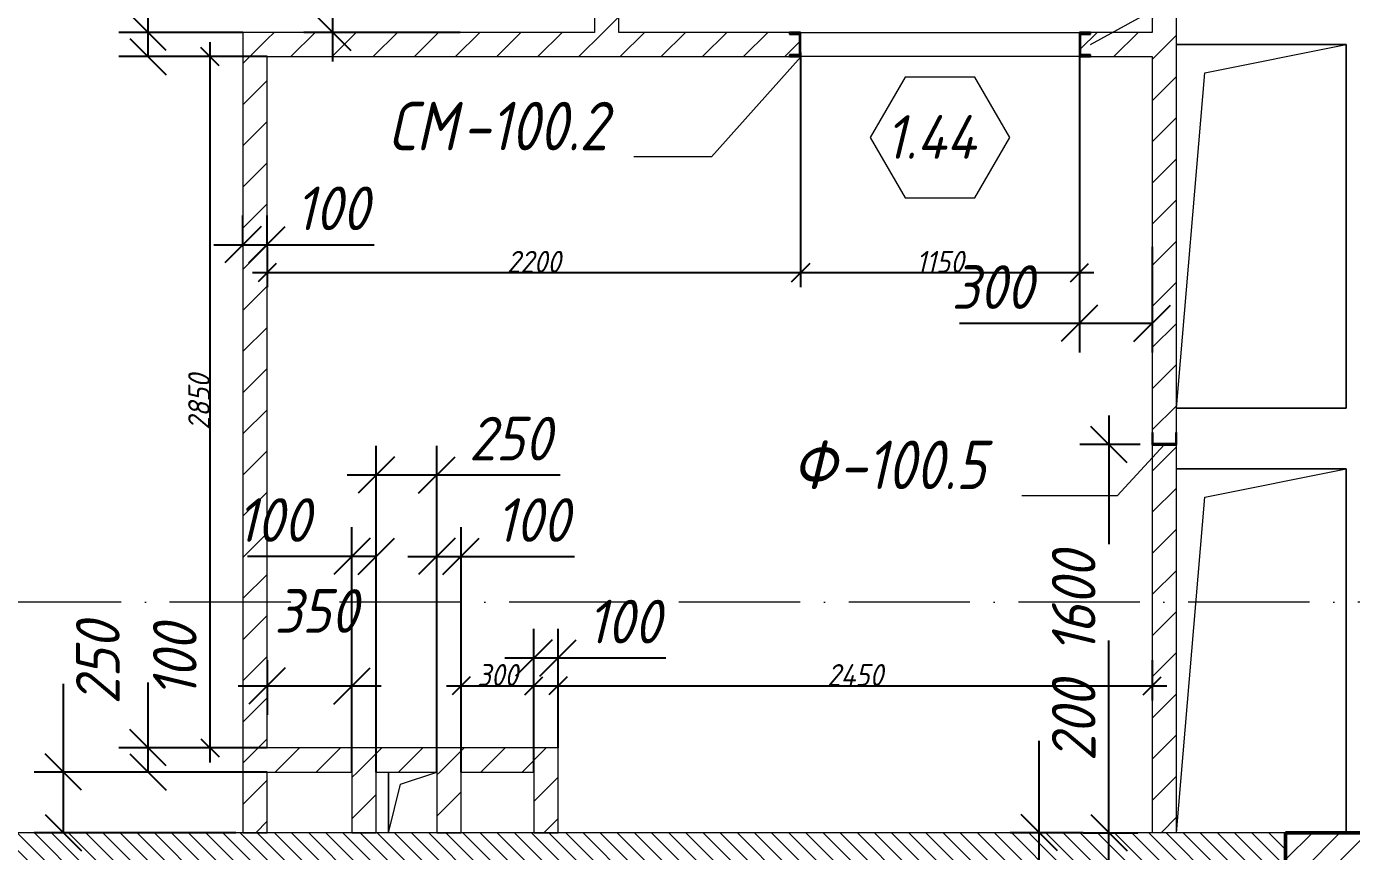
# Model space of a CAD drawing. Header units: millimetres. Extents: x -401725 to 250493, y 305116 to 802890.
# Drawn here: x -175143 to -169679, y 621470 to 624872 of the extents above; entities that cross this region are included whole.
import ezdxf

# ---------------------------------------------------------------- set-up
doc = ezdxf.new("R2010")
doc.units = ezdxf.units.MM
doc.linetypes.add('50_200_ШТРИХ_1Т_ш5_п1_п1_', pattern=[700, 500, -100, 0, -100])
for name, color, linetype, lineweight in [('A-____-____-DIMS', 7, 'Continuous', 9), ('A-DOOR-____-IDEN', 7, 'Continuous', 9), ('A-FLOR-____-OTLN', 7, 'Continuous', 9), ('A-GENM-____-IDEN', 7, 'Continuous', 9), ('A-GENM-____-MCUT', 7, 'Continuous', 25), ('A-GENM-____-OTLN', 7, 'Continuous', 9), ('A-GENM-____-OTLN-1', 7, 'Continuous', 25), ('S-COLS-____-MCUT', 7, 'Continuous', 50), ('S-COLS-____-OTLN', 7, 'Continuous', 9), ('S-GRID-____-OTLN-1', 7, '50_200_ШТРИХ_1Т_ш5_п1_п1_', 9)]:
    doc.layers.add(name, color=color, linetype=linetype, lineweight=lineweight)
for name, color, linetype, lineweight, true_color in [('A-WALL-____-MCUT-4', 7, 'Continuous', 13, 0x000000), ('A-WALL-____-PATT-3', 9, 'Continuous', 9, 0x808080), ('A-WALL-____-PATT-5', 7, 'Continuous', 9, 0x000000), ('A-WALL-FNSH-MCUT-2', 7, 'Continuous', 13, 0x000000), ('I-WALL-____-OTLN-3', 7, 'Continuous', 9, 0x000000)]:
    doc.layers.add(name, color=color, linetype=linetype, lineweight=lineweight, true_color=true_color)
doc.styles.add('ISOCPEUR_I_10', font='isocpeui.ttf', dxfattribs={"width": 0.9, "height": 180})
doc.styles.add('ISOCPEUR_I_14', font='isocpeui.ttf', dxfattribs={"width": 0.9, "height": 180})
doc.styles.add('ISOCPEUR_I_2', font='isocpeui.ttf', dxfattribs={"width": 0.85, "height": 2.3})
doc.styles.add('ISOCPEUR_I_7', font='isocpeui.ttf', dxfattribs={"width": 0.9, "height": 90})
doc.dimstyles.new('ISO-1_8_0_9К_СРЕДНИЙ_Кладочные_2', dxfattribs={"dimscale": 304.8, "dimtxt": 89.638306, "dimasz": 0.246063, "dimexe": 0.19685, "dimexo": 0, "dimgap": 0, "dimtad": 1, "dimdec": 3, "dimrnd": 0.001, "dimdsep": 46, "dimtxsty": 'ISOCPEUR_I_7', "dimblk1": 'OBLIQUE', "dimblk2": 'OBLIQUE', "dimsah": 1, "dimcen": 0.09, "dimdle": 0.19685, "dimazin": 0, "dimtfac": 1, "dimtdec": 4, "dimtix": 1, "dimtmove": 1, "dimatfit": 3, "dimfxl": 1, "dimtvp": 1, "dimtolj": 1, "dimtzin": 0, "dimarcsym": 2})
doc.dimstyles.new('ISO-1_8_0_9К_СРЕДНИЙ_Кладочные_3', dxfattribs={"dimscale": 304.8, "dimtxt": 179.276612, "dimasz": 0.492126, "dimexe": 0.393701, "dimexo": 0, "dimgap": 0, "dimtad": 1, "dimdec": 3, "dimrnd": 0.001, "dimdsep": 46, "dimtxsty": 'ISOCPEUR_I_10', "dimblk1": 'OBLIQUE', "dimblk2": 'OBLIQUE', "dimsah": 1, "dimcen": 0.09, "dimdle": 0.393701, "dimazin": 0, "dimtfac": 1, "dimtdec": 4, "dimtix": 1, "dimtmove": 0, "dimatfit": 3, "dimfxl": 1, "dimtvp": 1, "dimtolj": 1, "dimtzin": 0, "dimarcsym": 2})
doc.dimstyles.new('ISO-1_8_0_9К_СРЕДНИЙ_Кладочные_4', dxfattribs={"dimscale": 304.8, "dimtxt": 179.276612, "dimasz": 0.492126, "dimexe": 0.393701, "dimexo": 0, "dimgap": 0, "dimtad": 1, "dimdec": 3, "dimrnd": 0.001, "dimdsep": 46, "dimtxsty": 'ISOCPEUR_I_10', "dimblk1": 'OBLIQUE', "dimblk2": 'OBLIQUE', "dimsah": 1, "dimcen": 0.09, "dimdle": 0.393701, "dimazin": 0, "dimtfac": 1, "dimtdec": 4, "dimtix": 1, "dimtmove": 1, "dimatfit": 3, "dimfxl": 1, "dimtvp": 1, "dimtolj": 1, "dimtzin": 0, "dimarcsym": 2})
pattern_1 = [(45, (-175000.74, 544716.51), (-84.85281, 84.85281), [])]

# ---------------------------------------------------------------- blocks, each defined once
blk = doc.blocks.new('BSC_Колонна _Прямоугольная - 500х500-V40-АР1_Кладочный план 1 этажа в осях 1-64_Ю-ЯЯ')
at = {"layer": 'S-COLS-____-OTLN'}
h = blk.add_hatch(dxfattribs=at)
h.set_pattern_fill('FP_39', color=256, style=0, pattern_type=2)
h.set_pattern_definition([(45, (-5300, -76581.04), (-114.04925, 114.04925), []), (45, (-5185.95, -76581.04), (-114.04925, 114.04925), [201.613, -40.323, 3.353, -36.97])])
h.paths.add_polyline_path([(-250, -250), (250, -250), (250, 250), (-250, 250), (-250, 17.7)], flags=0)
at = {"layer": 'S-COLS-____-MCUT'}
for p, q in [((250, 250), (-250, 250)), ((-250, 250), (-250, -250)), ((250, -250), (250, 250)), ((-250, -250), (250, -250))]:
    blk.add_line(p, q, dxfattribs=at)
blk = doc.blocks.new('154_Фахверк_СКБ_Швеллер - Тип_100_4010-27736299-АР1_Кладочный план 1 этажа в осях 1-64_Ю-ЯЯ')
at = {"layer": 'A-GENM-____-MCUT'}
for p, q in [((175, 50), (125, 50)), ((125, 50), (125, -50)), ((128, 47), (175, 47)), ((128, -47), (128, 47)), ((175, 47), (175, 50)), ((125, -50), (175, -50)), ((175, -47), (128, -47)), ((175, -50), (175, -47))]:
    blk.add_line(p, q, dxfattribs=at)
blk = doc.blocks.new('154_Стойка_СКБ_Швеллер - СМ-2230_100-28215779-АР1_Кладочный план 1 этажа в осях 1-64_Ю-ЯЯ')
at = {"layer": 'A-GENM-____-MCUT'}
for p, q in [((171, 50), (125, 50)), ((125, 50), (125, -50)), ((129.5, 42.4), (171, 42.4)), ((129.5, -42.4), (129.5, 42.4)), ((171, 42.4), (171, 50)), ((125, -50), (171, -50)), ((171, -42.4), (129.5, -42.4)), ((171, -50), (171, -42.4))]:
    blk.add_line(p, q, dxfattribs=at)
blk = doc.blocks.new('AR_Отверстие прямоугольное _в плите_ - AR_Отверстие прямоугольное _в плите_-30602883-АР1_Кладочный план 1 этажа в осях 1-64_Ю-ЯЯ')
at = {"layer": 'A-GENM-____-OTLN'}
for p, q in [((350, 750), (-350, 750)), ((-233.3, 633.3), (350, 750)), ((350, -750), (350, 750)), ((-350, -750), (-233.3, 633.3))]:
    blk.add_line(p, q, dxfattribs=at)
blk = doc.blocks.new('AR_Отверстие прямоугольное _в плите_ - AR_Отверстие прямоугольное _в плите_-V242-АР1_Кладочный план 1 этажа в осях 1-64_Ю-ЯЯ')
at = {"layer": 'A-GENM-____-OTLN'}
for p, q in [((350, 750), (-350, 750)), ((-233.3, 633.3), (350, 750)), ((350, -750), (350, 750)), ((-350, -750), (-233.3, 633.3)), ((-350, -750), (350, -750))]:
    blk.add_line(p, q, dxfattribs=at)
blk = doc.blocks.new('AR_Отверстие прямоугольное _в плите_ - AR_Отверстие прямоугольное _в плите_-30552626-АР1_Кладочный план 1 этажа в осях 1-64_Ю-ЯЯ')
at = {"layer": 'A-GENM-____-OTLN'}
for p, q in [((-100, 125), (-100, -125)), ((-50, 75), (100, 125)), ((-100, -125), (-50, 75))]:
    blk.add_line(p, q, dxfattribs=at)
blk = doc.blocks.new('Марка проема - марка проема-27336095-АР1_Кладочный план 1 этажа в осях 1-64_Ю-ЯЯ')
at = {"layer": 'A-DOOR-____-IDEN'}
for p, q in [((-1.439, 0.159), (-2.877, -2.333)), ((1.439, 0.159), (-1.439, 0.159)), ((2.877, -2.333), (1.439, 0.159)), ((-2.877, -2.333), (-1.439, -4.825)), ((1.439, -4.825), (2.877, -2.333)), ((-1.439, -4.825), (1.439, -4.825))]:
    blk.add_line(p, q, dxfattribs=at)
blk = doc.blocks.new('_Oblique')
at = {"color": 0, "linetype": 'ByBlock', "lineweight": -2}
blk.add_line((-0.5, -0.5), (0.5, 0.5), dxfattribs=at)
blk = doc.blocks.new('*D12088')
at = {"layer": 'A-____-____-DIMS', "color": 0, "lineweight": -2, "transparency": 16777216}
for p, q in [((-173879.8, 625097.6), (-173879.8, 625435.3)), ((-172800.7, 625097.6), (-173999.8, 625097.6)), ((-173879.8, 624727.6), (-173879.8, 625097.6)), ((-173354.8, 624847.6), (-173999.8, 624847.6))]:
    blk.add_line(p, q, dxfattribs=at)
at = {"layer": 'Defpoints', "color": 0, "transparency": 16777216}
for p in [(-173879.8, 625097.6), (-172800.7, 625097.6), (-173354.8, 624847.6)]:
    blk.add_point(p, dxfattribs=at)
at = {"layer": 'A-____-____-DIMS', "color": 0, "lineweight": -2, "transparency": 16777216, "xscale": 150, "yscale": 150, "zscale": 150}
for p, rotation in [((-173879.8, 625097.6), 90), ((-173879.8, 624847.6), 270)]:
    blk.add_blockref('_Oblique', p, dxfattribs=dict(at, rotation=rotation))
at = {"layer": 'A-____-____-DIMS', "color": 0, "transparency": 16777216, "insert": (-173827.7, 625350.5), "char_height": 180, "width": 409.578, "attachment_point": 1, "rotation": 90, "line_spacing_factor": 1.149209, "style": 'ISOCPEUR_I_10'}
blk.add_mtext('\\A1;250', dxfattribs=at)
blk = doc.blocks.new('*D12133')
at = {"layer": 'A-____-____-DIMS', "color": 0, "lineweight": -2, "transparency": 16777216}
for p, q in [((-170966.5, 621547.6), (-170966.5, 621926.3)), ((-170785.3, 621547.6), (-171086.5, 621547.6)), ((-170966.5, 621227.6), (-170966.5, 621547.6)), ((-170785.3, 621347.6), (-171086.5, 621347.6))]:
    blk.add_line(p, q, dxfattribs=at)
at = {"layer": 'Defpoints', "color": 0, "transparency": 16777216}
for p in [(-170966.5, 621547.6), (-170785.3, 621547.6), (-170785.3, 621347.6)]:
    blk.add_point(p, dxfattribs=at)
at = {"layer": 'A-____-____-DIMS', "color": 0, "lineweight": -2, "transparency": 16777216, "xscale": 150, "yscale": 150, "zscale": 150}
for p, rotation in [((-170966.5, 621547.6), 90), ((-170966.5, 621347.6), 270)]:
    blk.add_blockref('_Oblique', p, dxfattribs=dict(at, rotation=rotation))
at = {"layer": 'A-____-____-DIMS', "color": 0, "transparency": 16777216, "insert": (-170914.4, 621841.5), "char_height": 180, "width": 409.578, "attachment_point": 1, "rotation": 90, "line_spacing_factor": 1.149209, "style": 'ISOCPEUR_I_10'}
blk.add_mtext('\\A1;200', dxfattribs=at)
blk = doc.blocks.new('*D12134')
at = {"layer": 'A-____-____-DIMS', "color": 0, "lineweight": -2, "transparency": 16777216}
for p, q in [((-170679.2, 623267.6), (-170679.2, 622737.8)), ((-170550.7, 623147.6), (-170799.2, 623147.6)), ((-170679.2, 621427.6), (-170679.2, 622339.8)), ((-170785.3, 621547.6), (-170559.2, 621547.6))]:
    blk.add_line(p, q, dxfattribs=at)
at = {"layer": 'Defpoints', "color": 0, "transparency": 16777216}
for p in [(-170679.2, 623147.6), (-170550.7, 623147.6), (-170785.3, 621547.6)]:
    blk.add_point(p, dxfattribs=at)
at = {"layer": 'A-____-____-DIMS', "color": 0, "lineweight": -2, "transparency": 16777216, "xscale": 150, "yscale": 150, "zscale": 150}
for p, rotation in [((-170679.2, 623147.6), 90), ((-170679.2, 621547.6), 270)]:
    blk.add_blockref('_Oblique', p, dxfattribs=dict(at, rotation=rotation))
at = {"layer": 'A-____-____-DIMS', "color": 0, "transparency": 16777216, "insert": (-170914.4, 622286.4), "char_height": 180, "width": 504.733, "attachment_point": 1, "rotation": 90, "line_spacing_factor": 1.149209, "style": 'ISOCPEUR_I_10'}
blk.add_mtext('\\A1;1600', dxfattribs=at)
blk = doc.blocks.new('*D12144')
at = {"layer": 'A-____-____-DIMS', "color": 0, "lineweight": -2, "transparency": 16777216}
for p, q in [((-173800.7, 621797.6), (-173800.7, 622272.9)), ((-174150.7, 622259), (-174150.7, 622032.9)), ((-174270.7, 622152.9), (-173680.7, 622152.9))]:
    blk.add_line(p, q, dxfattribs=at)
at = {"layer": 'Defpoints', "color": 0, "transparency": 16777216}
for p in [(-174150.7, 622259), (-173800.7, 622152.9), (-173800.7, 621797.6)]:
    blk.add_point(p, dxfattribs=at)
at = {"layer": 'A-____-____-DIMS', "color": 0, "lineweight": -2, "transparency": 16777216, "xscale": 150, "yscale": 150, "zscale": 150, "rotation": 180}
blk.add_blockref('_Oblique', (-174150.7, 622152.9), dxfattribs=at)
at = {"layer": 'A-____-____-DIMS', "color": 0, "lineweight": -2, "transparency": 16777216, "xscale": 150, "yscale": 150, "zscale": 150}
blk.add_blockref('_Oblique', (-173800.7, 622152.9), dxfattribs=at)
at = {"layer": 'A-____-____-DIMS', "color": 0, "transparency": 16777216, "insert": (-174120.5, 622551.9), "char_height": 180, "width": 409.578, "attachment_point": 1, "line_spacing_factor": 1.149209, "style": 'ISOCPEUR_I_10'}
blk.add_mtext('\\A1;350', dxfattribs=at)
blk = doc.blocks.new('*D12145')
at = {"layer": 'A-____-____-DIMS', "color": 0, "lineweight": -2, "transparency": 16777216}
for p, q in [((-173800.7, 621797.6), (-173800.7, 622807)), ((-173700.7, 621797.6), (-173700.7, 622807)), ((-173800.7, 622687), (-174231.3, 622687)), ((-173700.7, 622687), (-173920.7, 622687))]:
    blk.add_line(p, q, dxfattribs=at)
at = {"layer": 'Defpoints', "color": 0, "transparency": 16777216}
for p in [(-173700.7, 622687), (-173800.7, 621797.6), (-173700.7, 621797.6)]:
    blk.add_point(p, dxfattribs=at)
at = {"layer": 'A-____-____-DIMS', "color": 0, "lineweight": -2, "transparency": 16777216, "xscale": 150, "yscale": 150, "zscale": 150, "rotation": 180}
blk.add_blockref('_Oblique', (-173800.7, 622687), dxfattribs=at)
at = {"layer": 'A-____-____-DIMS', "color": 0, "lineweight": -2, "transparency": 16777216, "xscale": 150, "yscale": 150, "zscale": 150}
blk.add_blockref('_Oblique', (-173700.7, 622687), dxfattribs=at)
at = {"layer": 'A-____-____-DIMS', "color": 0, "transparency": 16777216, "insert": (-174275.1, 622927), "char_height": 180, "width": 368.207, "attachment_point": 1, "line_spacing_factor": 1.149209, "style": 'ISOCPEUR_I_10'}
blk.add_mtext('\\A1;100', dxfattribs=at)
blk = doc.blocks.new('*D12146')
at = {"layer": 'A-____-____-DIMS', "color": 0, "lineweight": -2, "transparency": 16777216}
for p, q in [((-173700.7, 621797.6), (-173700.7, 623142.5)), ((-173450.7, 621797.6), (-173450.7, 623142.5)), ((-173820.7, 623022.5), (-173450.7, 623022.5)), ((-173450.7, 623022.5), (-172941.5, 623022.5))]:
    blk.add_line(p, q, dxfattribs=at)
at = {"layer": 'Defpoints', "color": 0, "transparency": 16777216}
for p in [(-173450.7, 623022.5), (-173700.7, 621797.6), (-173450.7, 621797.6)]:
    blk.add_point(p, dxfattribs=at)
at = {"layer": 'A-____-____-DIMS', "color": 0, "lineweight": -2, "transparency": 16777216, "xscale": 150, "yscale": 150, "zscale": 150, "rotation": 180}
blk.add_blockref('_Oblique', (-173700.7, 623022.5), dxfattribs=at)
at = {"layer": 'A-____-____-DIMS', "color": 0, "lineweight": -2, "transparency": 16777216, "xscale": 150, "yscale": 150, "zscale": 150}
blk.add_blockref('_Oblique', (-173450.7, 623022.5), dxfattribs=at)
at = {"layer": 'A-____-____-DIMS', "color": 0, "transparency": 16777216, "insert": (-173318.3, 623262.5), "char_height": 180, "width": 409.578, "attachment_point": 1, "line_spacing_factor": 1.149209, "style": 'ISOCPEUR_I_10'}
blk.add_mtext('\\A1;250', dxfattribs=at)
blk = doc.blocks.new('*D12147')
at = {"layer": 'A-____-____-DIMS', "color": 0, "lineweight": -2, "transparency": 16777216}
for p, q in [((-173450.7, 621797.6), (-173450.7, 622807)), ((-173350.7, 621797.6), (-173350.7, 622807)), ((-173570.7, 622687), (-173350.7, 622687)), ((-173350.7, 622687), (-172882.9, 622687))]:
    blk.add_line(p, q, dxfattribs=at)
at = {"layer": 'Defpoints', "color": 0, "transparency": 16777216}
for p in [(-173350.7, 622687), (-173450.7, 621797.6), (-173350.7, 621797.6)]:
    blk.add_point(p, dxfattribs=at)
at = {"layer": 'A-____-____-DIMS', "color": 0, "lineweight": -2, "transparency": 16777216, "xscale": 150, "yscale": 150, "zscale": 150, "rotation": 180}
blk.add_blockref('_Oblique', (-173450.7, 622687), dxfattribs=at)
at = {"layer": 'A-____-____-DIMS', "color": 0, "lineweight": -2, "transparency": 16777216, "xscale": 150, "yscale": 150, "zscale": 150}
blk.add_blockref('_Oblique', (-173350.7, 622687), dxfattribs=at)
at = {"layer": 'A-____-____-DIMS', "color": 0, "transparency": 16777216, "insert": (-173207.3, 622927), "char_height": 180, "width": 368.207, "attachment_point": 1, "line_spacing_factor": 1.149209, "style": 'ISOCPEUR_I_10'}
blk.add_mtext('\\A1;100', dxfattribs=at)
blk = doc.blocks.new('*D12148')
at = {"layer": 'A-____-____-DIMS', "color": 0, "lineweight": -2, "transparency": 16777216}
for p, q in [((-173350.7, 621797.6), (-173350.7, 622212.9)), ((-173050.7, 621797.6), (-173050.7, 622212.9)), ((-173410.7, 622152.9), (-172990.7, 622152.9))]:
    blk.add_line(p, q, dxfattribs=at)
at = {"layer": 'Defpoints', "color": 0, "transparency": 16777216}
for p in [(-173050.7, 622152.9), (-173350.7, 621797.6), (-173050.7, 621797.6)]:
    blk.add_point(p, dxfattribs=at)
at = {"layer": 'A-____-____-DIMS', "color": 0, "lineweight": -2, "transparency": 16777216, "xscale": 75, "yscale": 75, "zscale": 75, "rotation": 180}
blk.add_blockref('_Oblique', (-173350.7, 622152.9), dxfattribs=at)
at = {"layer": 'A-____-____-DIMS', "color": 0, "lineweight": -2, "transparency": 16777216, "xscale": 75, "yscale": 75, "zscale": 75}
blk.add_blockref('_Oblique', (-173050.7, 622152.9), dxfattribs=at)
at = {"layer": 'A-____-____-DIMS', "color": 0, "transparency": 16777216, "insert": (-173200.7, 622197.9), "char_height": 90, "width": 409.578, "attachment_point": 5, "style": 'ISOCPEUR_I_7'}
blk.add_mtext('\\A1;300', dxfattribs=at)
blk = doc.blocks.new('*D12149')
at = {"layer": 'A-____-____-DIMS', "color": 0, "lineweight": -2, "transparency": 16777216}
for p, q in [((-173050.7, 621797.6), (-173050.7, 622388.1)), ((-172950.7, 621897.6), (-172950.7, 622388.1)), ((-173170.7, 622268.1), (-172950.7, 622268.1)), ((-172950.7, 622268.1), (-172505.8, 622268.1))]:
    blk.add_line(p, q, dxfattribs=at)
at = {"layer": 'Defpoints', "color": 0, "transparency": 16777216}
for p in [(-172950.7, 622268.1), (-172950.7, 621897.6), (-173050.7, 621797.6)]:
    blk.add_point(p, dxfattribs=at)
at = {"layer": 'A-____-____-DIMS', "color": 0, "lineweight": -2, "transparency": 16777216, "xscale": 150, "yscale": 150, "zscale": 150, "rotation": 180}
blk.add_blockref('_Oblique', (-173050.7, 622268.1), dxfattribs=at)
at = {"layer": 'A-____-____-DIMS', "color": 0, "lineweight": -2, "transparency": 16777216, "xscale": 150, "yscale": 150, "zscale": 150}
blk.add_blockref('_Oblique', (-172950.7, 622268.1), dxfattribs=at)
at = {"layer": 'A-____-____-DIMS', "color": 0, "transparency": 16777216, "insert": (-172830.2, 622508.1), "char_height": 180, "width": 368.207, "attachment_point": 1, "line_spacing_factor": 1.149209, "style": 'ISOCPEUR_I_10'}
blk.add_mtext('\\A1;100', dxfattribs=at)
blk = doc.blocks.new('*D12150')
at = {"layer": 'A-____-____-DIMS', "color": 0, "lineweight": -2, "transparency": 16777216}
for p, q in [((-172950.7, 621897.6), (-172950.7, 622212.9)), ((-170500.7, 622259), (-170500.7, 622092.9)), ((-173010.7, 622152.9), (-170440.7, 622152.9))]:
    blk.add_line(p, q, dxfattribs=at)
at = {"layer": 'Defpoints', "color": 0, "transparency": 16777216}
for p in [(-170500.7, 622259), (-170500.7, 622152.9), (-172950.7, 621897.6)]:
    blk.add_point(p, dxfattribs=at)
at = {"layer": 'A-____-____-DIMS', "color": 0, "lineweight": -2, "transparency": 16777216, "xscale": 75, "yscale": 75, "zscale": 75, "rotation": 180}
blk.add_blockref('_Oblique', (-172950.7, 622152.9), dxfattribs=at)
at = {"layer": 'A-____-____-DIMS', "color": 0, "lineweight": -2, "transparency": 16777216, "xscale": 75, "yscale": 75, "zscale": 75}
blk.add_blockref('_Oblique', (-170500.7, 622152.9), dxfattribs=at)
at = {"layer": 'A-____-____-DIMS', "color": 0, "transparency": 16777216, "insert": (-171725.7, 622197.9), "char_height": 90, "width": 562.653, "attachment_point": 5, "style": 'ISOCPEUR_I_7'}
blk.add_mtext('\\A1;2450', dxfattribs=at)
blk = doc.blocks.new('*D12151')
at = {"layer": 'A-____-____-DIMS', "color": 0, "lineweight": -2, "transparency": 16777216}
for p, q in [((-174641.6, 624847.6), (-174641.6, 625123.4)), ((-174641.6, 624747.6), (-174641.6, 624967.6)), ((-174250.7, 624847.6), (-174761.6, 624847.6)), ((-174150.7, 624747.6), (-174761.6, 624747.6))]:
    blk.add_line(p, q, dxfattribs=at)
at = {"layer": 'Defpoints', "color": 0, "transparency": 16777216}
for p in [(-174250.7, 624847.6), (-174641.6, 624747.6), (-174150.7, 624747.6)]:
    blk.add_point(p, dxfattribs=at)
at = {"layer": 'A-____-____-DIMS', "color": 0, "lineweight": -2, "transparency": 16777216, "xscale": 150, "yscale": 150, "zscale": 150}
for p, rotation in [((-174641.6, 624847.6), 90), ((-174641.6, 624747.6), 270)]:
    blk.add_blockref('_Oblique', p, dxfattribs=dict(at, rotation=rotation))
at = {"layer": 'A-____-____-DIMS', "color": 0, "transparency": 16777216, "insert": (-174621.4, 625059.3), "char_height": 180, "width": 368.207, "attachment_point": 1, "rotation": 90, "line_spacing_factor": 1.149209, "style": 'ISOCPEUR_I_10'}
blk.add_mtext('\\A1;100', dxfattribs=at)
blk = doc.blocks.new('*D12152')
at = {"layer": 'A-____-____-DIMS', "color": 0, "lineweight": -2, "transparency": 16777216}
for p, q in [((-174386.2, 624807.6), (-174386.2, 621837.6)), ((-174150.7, 624747.6), (-174446.2, 624747.6)), ((-174150.7, 621897.6), (-174446.2, 621897.6))]:
    blk.add_line(p, q, dxfattribs=at)
at = {"layer": 'Defpoints', "color": 0, "transparency": 16777216}
for p in [(-174150.7, 624747.6), (-174386.2, 621897.6), (-174150.7, 621897.6)]:
    blk.add_point(p, dxfattribs=at)
at = {"layer": 'A-____-____-DIMS', "color": 0, "lineweight": -2, "transparency": 16777216, "xscale": 75, "yscale": 75, "zscale": 75}
for p, rotation in [((-174386.2, 624747.6), 90), ((-174386.2, 621897.6), 270)]:
    blk.add_blockref('_Oblique', p, dxfattribs=dict(at, rotation=rotation))
at = {"layer": 'A-____-____-DIMS', "color": 0, "transparency": 16777216, "insert": (-174431.2, 623322.6), "char_height": 90, "width": 546.104, "attachment_point": 5, "rotation": 90, "style": 'ISOCPEUR_I_7'}
blk.add_mtext('\\A1;2850', dxfattribs=at)
blk = doc.blocks.new('*D12153')
at = {"layer": 'A-____-____-DIMS', "color": 0, "lineweight": -2, "transparency": 16777216}
for p, q in [((-174641.6, 621897.6), (-174641.6, 622167.5)), ((-174641.6, 621797.6), (-174641.6, 622017.6)), ((-174150.7, 621897.6), (-174761.6, 621897.6)), ((-174150.7, 621797.6), (-174761.6, 621797.6))]:
    blk.add_line(p, q, dxfattribs=at)
at = {"layer": 'Defpoints', "color": 0, "transparency": 16777216}
for p in [(-174150.7, 621897.6), (-174641.6, 621797.6), (-174150.7, 621797.6)]:
    blk.add_point(p, dxfattribs=at)
at = {"layer": 'A-____-____-DIMS', "color": 0, "lineweight": -2, "transparency": 16777216, "xscale": 150, "yscale": 150, "zscale": 150}
for p, rotation in [((-174641.6, 621897.6), 90), ((-174641.6, 621797.6), 270)]:
    blk.add_blockref('_Oblique', p, dxfattribs=dict(at, rotation=rotation))
at = {"layer": 'A-____-____-DIMS', "color": 0, "transparency": 16777216, "insert": (-174621.4, 622103.4), "char_height": 180, "width": 368.207, "attachment_point": 1, "rotation": 90, "line_spacing_factor": 1.149209, "style": 'ISOCPEUR_I_10'}
blk.add_mtext('\\A1;100', dxfattribs=at)
blk = doc.blocks.new('*D12154')
at = {"layer": 'A-____-____-DIMS', "color": 0, "lineweight": -2, "transparency": 16777216}
for p, q in [((-174990.9, 621797.6), (-174990.9, 622161.2)), ((-174990.9, 621547.6), (-174990.9, 621917.6)), ((-174150.7, 621797.6), (-175110.9, 621797.6)), ((-174280.1, 621547.6), (-175110.9, 621547.6))]:
    blk.add_line(p, q, dxfattribs=at)
at = {"layer": 'Defpoints', "color": 0, "transparency": 16777216}
for p in [(-174150.7, 621797.6), (-174990.9, 621547.6), (-174280.1, 621547.6)]:
    blk.add_point(p, dxfattribs=at)
at = {"layer": 'A-____-____-DIMS', "color": 0, "lineweight": -2, "transparency": 16777216, "xscale": 150, "yscale": 150, "zscale": 150}
for p, rotation in [((-174990.9, 621797.6), 90), ((-174990.9, 621547.6), 270)]:
    blk.add_blockref('_Oblique', p, dxfattribs=dict(at, rotation=rotation))
at = {"layer": 'A-____-____-DIMS', "color": 0, "transparency": 16777216, "insert": (-174938.8, 622076.4), "char_height": 180, "width": 409.578, "attachment_point": 1, "rotation": 90, "line_spacing_factor": 1.149209, "style": 'ISOCPEUR_I_10'}
blk.add_mtext('\\A1;250', dxfattribs=at)
blk = doc.blocks.new('*D12155')
at = {"layer": 'A-____-____-DIMS', "color": 0, "lineweight": -2, "transparency": 16777216}
for p, q in [((-174250.7, 623962.9), (-174250.7, 624092)), ((-174150.7, 623962.9), (-174150.7, 624092)), ((-174370.7, 623972), (-174150.7, 623972)), ((-174150.7, 623972), (-173709.7, 623972))]:
    blk.add_line(p, q, dxfattribs=at)
at = {"layer": 'Defpoints', "color": 0, "transparency": 16777216}
for p in [(-174250.7, 623962.9), (-174150.7, 623972), (-174150.7, 623962.9)]:
    blk.add_point(p, dxfattribs=at)
at = {"layer": 'A-____-____-DIMS', "color": 0, "lineweight": -2, "transparency": 16777216, "xscale": 150, "yscale": 150, "zscale": 150, "rotation": 180}
blk.add_blockref('_Oblique', (-174250.7, 623972), dxfattribs=at)
at = {"layer": 'A-____-____-DIMS', "color": 0, "lineweight": -2, "transparency": 16777216, "xscale": 150, "yscale": 150, "zscale": 150}
blk.add_blockref('_Oblique', (-174150.7, 623972), dxfattribs=at)
at = {"layer": 'A-____-____-DIMS', "color": 0, "transparency": 16777216, "insert": (-174034.1, 624212), "char_height": 180, "width": 368.207, "attachment_point": 1, "line_spacing_factor": 1.149209, "style": 'ISOCPEUR_I_10'}
blk.add_mtext('\\A1;100', dxfattribs=at)
blk = doc.blocks.new('*D12156')
at = {"layer": 'A-____-____-DIMS', "color": 0, "lineweight": -2, "transparency": 16777216}
for p, q in [((-171950.7, 624764.1), (-171950.7, 623796.8)), ((-174150.7, 623962.9), (-174150.7, 623796.8)), ((-174210.7, 623856.8), (-171890.7, 623856.8))]:
    blk.add_line(p, q, dxfattribs=at)
at = {"layer": 'Defpoints', "color": 0, "transparency": 16777216}
for p in [(-171950.7, 624764.1), (-174150.7, 623962.9), (-171950.7, 623856.8)]:
    blk.add_point(p, dxfattribs=at)
at = {"layer": 'A-____-____-DIMS', "color": 0, "lineweight": -2, "transparency": 16777216, "xscale": 75, "yscale": 75, "zscale": 75, "rotation": 180}
blk.add_blockref('_Oblique', (-174150.7, 623856.8), dxfattribs=at)
at = {"layer": 'A-____-____-DIMS', "color": 0, "lineweight": -2, "transparency": 16777216, "xscale": 75, "yscale": 75, "zscale": 75}
blk.add_blockref('_Oblique', (-171950.7, 623856.8), dxfattribs=at)
at = {"layer": 'A-____-____-DIMS', "color": 0, "transparency": 16777216, "insert": (-173050.7, 623901.8), "char_height": 90, "width": 546.104, "attachment_point": 5, "style": 'ISOCPEUR_I_7'}
blk.add_mtext('\\A1;2200', dxfattribs=at)
blk = doc.blocks.new('*D12157')
at = {"layer": 'A-____-____-DIMS', "color": 0, "lineweight": -2, "transparency": 16777216}
for p, q in [((-171950.7, 624764.1), (-171950.7, 623796.8)), ((-170800.7, 624747.6), (-170800.7, 623796.8)), ((-172010.7, 623856.8), (-170740.7, 623856.8))]:
    blk.add_line(p, q, dxfattribs=at)
at = {"layer": 'Defpoints', "color": 0, "transparency": 16777216}
for p in [(-171950.7, 624764.1), (-170800.7, 624747.6), (-170800.7, 623856.8)]:
    blk.add_point(p, dxfattribs=at)
at = {"layer": 'A-____-____-DIMS', "color": 0, "lineweight": -2, "transparency": 16777216, "xscale": 75, "yscale": 75, "zscale": 75, "rotation": 180}
blk.add_blockref('_Oblique', (-171950.7, 623856.8), dxfattribs=at)
at = {"layer": 'A-____-____-DIMS', "color": 0, "lineweight": -2, "transparency": 16777216, "xscale": 75, "yscale": 75, "zscale": 75}
blk.add_blockref('_Oblique', (-170800.7, 623856.8), dxfattribs=at)
at = {"layer": 'A-____-____-DIMS', "color": 0, "transparency": 16777216, "insert": (-171375.7, 623901.8), "char_height": 90, "width": 463.361, "attachment_point": 5, "style": 'ISOCPEUR_I_7'}
blk.add_mtext('\\A1;1150', dxfattribs=at)
blk = doc.blocks.new('*D12158')
at = {"layer": 'A-____-____-DIMS', "color": 0, "lineweight": -2, "transparency": 16777216}
for p, q in [((-170800.7, 624747.6), (-170800.7, 623527.4)), ((-170500.7, 623962.9), (-170500.7, 623527.4)), ((-170800.7, 623647.4), (-171294.9, 623647.4)), ((-170500.7, 623647.4), (-170920.7, 623647.4))]:
    blk.add_line(p, q, dxfattribs=at)
at = {"layer": 'Defpoints', "color": 0, "transparency": 16777216}
for p in [(-170800.7, 624747.6), (-170500.7, 623962.9), (-170500.7, 623647.4)]:
    blk.add_point(p, dxfattribs=at)
at = {"layer": 'A-____-____-DIMS', "color": 0, "lineweight": -2, "transparency": 16777216, "xscale": 150, "yscale": 150, "zscale": 150, "rotation": 180}
blk.add_blockref('_Oblique', (-170800.7, 623647.4), dxfattribs=at)
at = {"layer": 'A-____-____-DIMS', "color": 0, "lineweight": -2, "transparency": 16777216, "xscale": 150, "yscale": 150, "zscale": 150}
blk.add_blockref('_Oblique', (-170500.7, 623647.4), dxfattribs=at)
at = {"layer": 'A-____-____-DIMS', "color": 0, "transparency": 16777216, "insert": (-171327.6, 623887.4), "char_height": 180, "width": 409.578, "attachment_point": 1, "line_spacing_factor": 1.149209, "style": 'ISOCPEUR_I_10'}
blk.add_mtext('\\A1;300', dxfattribs=at)

msp = doc.modelspace()

# ---------------------------------------------------------------- hatches: boundary and pattern name
at = {"layer": 'A-WALL-____-PATT-3'}
h = msp.add_hatch(dxfattribs=at)
h.set_pattern_fill('FP_6', color=256, style=0, pattern_type=2)
h.set_pattern_definition([(135, (-175000.736, 544716.51), (-35.35534, -35.35534), [])])
h.paths.add_polyline_path([(-169950.7357, 621347.5526), (-169950.7357, 621547.5526), (-176950.7357, 621547.5526), (-176950.7357, 621347.5526), (-171480.3503, 621347.5526)], flags=0)
at = {"layer": 'A-WALL-____-PATT-5'}
h = msp.add_hatch(dxfattribs=at)
h.set_pattern_fill('FP_4', color=256, style=0, pattern_type=2)
h.set_pattern_definition(pattern_1)
h.paths.add_polyline_path([(-172708.3357, 624847.5526), (-172700.7357, 624847.5526), (-172700.7357, 625051.5526), (-172708.3357, 625051.5526), (-172708.3357, 625093.0526), (-172793.1357, 625093.0526), (-172793.1357, 625051.5526), (-172800.7357, 625051.5526), (-172800.7357, 624847.5526), (-172793.1357, 624847.5526)], flags=0)
h.paths.add_polyline_path([(-172708.3357, 626252.0526), (-172708.3357, 626293.5526), (-172700.7357, 626293.5526), (-172700.7357, 626801.5526), (-172708.3357, 626801.5526), (-172708.3357, 626843.0526), (-172793.1357, 626843.0526), (-172793.1357, 626801.5526), (-172800.7357, 626801.5526), (-172800.7357, 626293.5526), (-172793.1357, 626293.5526), (-172793.1357, 626252.0526)], flags=0)
h.paths.add_polyline_path([(-172703.7357, 628000.5526), (-172703.5135, 628047.5526), (-172700.7357, 628047.5526), (-172700.7357, 629797.5526), (-172800.7357, 629797.5526), (-172800.7357, 628047.5526), (-172797.7357, 628047.5526), (-172797.7357, 628000.5526)], flags=0)
h = msp.add_hatch(dxfattribs=at)
h.set_pattern_fill('FP_4', color=256, style=0, pattern_type=2)
h.set_pattern_definition(pattern_1)
h.paths.add_polyline_path([(-170403.7357, 621547.5526), (-170400.7357, 621547.5526), (-170400.7357, 623147.5526), (-170500.7357, 623147.5526), (-170500.7357, 621547.5526), (-170497.7357, 621547.5526)], flags=0)
h.paths.add_polyline_path([(-170450.8295, 623150.5526), (-170403.7357, 623150.5526), (-170403.7357, 623197.5526), (-170400.7357, 623197.5526), (-170400.7357, 626897.5526), (-170500.7357, 626897.5526), (-170500.7357, 623197.5526), (-170497.7357, 623197.5526), (-170497.7357, 623150.5526)], flags=0)
h = msp.add_hatch(dxfattribs=at)
h.set_pattern_fill('FP_4', color=256, style=0, pattern_type=2)
h.set_pattern_definition(pattern_1)
h.paths.add_polyline_path([(-174150.7357, 621547.5526), (-174150.7357, 624847.5526), (-174250.7357, 624847.5526), (-174250.7357, 621547.5526)], flags=0)
h = msp.add_hatch(dxfattribs=at)
h.set_pattern_fill('FP_4', color=256, style=0, pattern_type=2)
h.set_pattern_definition(pattern_1)
h.paths.add_polyline_path([(-170500.7357, 624747.5526), (-170500.7357, 624847.5526), (-170754.7357, 624847.5526), (-170754.7357, 624839.9526), (-170796.2357, 624839.9526), (-170796.2357, 624755.1526), (-170754.7357, 624755.1526), (-170754.7357, 624747.5526), (-170741.5252, 624747.5526)], flags=0)
h.paths.add_polyline_path([(-171996.7357, 624747.5526), (-171996.7357, 624755.1526), (-171955.2357, 624755.1526), (-171955.2357, 624839.9526), (-171996.7357, 624839.9526), (-171996.7357, 624847.5526), (-174150.7357, 624847.5526), (-174150.7357, 624747.5526), (-173247.8146, 624747.5526)], flags=0)
h = msp.add_hatch(dxfattribs=at)
h.set_pattern_fill('FP_4', color=256, style=0, pattern_type=2)
h.set_pattern_definition(pattern_1)
h.paths.add_polyline_path([(-172950.7357, 621797.5526), (-172950.7357, 621897.5526), (-174150.7357, 621897.5526), (-174150.7357, 621797.5526), (-173050.7357, 621797.5526)], flags=0)
h = msp.add_hatch(dxfattribs=at)
h.set_pattern_fill('FP_4', color=256, style=0, pattern_type=2)
h.set_pattern_definition(pattern_1)
h.paths.add_polyline_path([(-173800.7357, 621547.5526), (-173700.7357, 621547.5526), (-173700.7357, 621797.5526), (-173800.7357, 621797.5526)], flags=0)
h = msp.add_hatch(dxfattribs=at)
h.set_pattern_fill('FP_4', color=256, style=0, pattern_type=2)
h.set_pattern_definition(pattern_1)
h.paths.add_polyline_path([(-173450.7357, 621547.5526), (-173350.7357, 621547.5526), (-173350.7357, 621797.5526), (-173450.7357, 621797.5526)], flags=0)
h = msp.add_hatch(dxfattribs=at)
h.set_pattern_fill('FP_4', color=256, style=0, pattern_type=2)
h.set_pattern_definition(pattern_1)
h.paths.add_polyline_path([(-173050.7357, 621547.5526), (-172950.7357, 621547.5526), (-172950.7357, 621797.5526), (-173050.7357, 621797.5526)], flags=0)

# ---------------------------------------------------------------- linework, layer by layer
at = {"layer": 'A-FLOR-____-OTLN'}
for p, q in [((-170400.7357, 624797.5526), (-169700.7357, 624797.5526)), ((-169700.7357, 624797.5526), (-169700.7357, 623297.5526)), ((-169700.7357, 623297.5526), (-170400.7357, 623297.5526)), ((-170400.7357, 623047.5526), (-169700.7357, 623047.5526)), ((-169700.7357, 623047.5526), (-169700.7357, 621547.5526)), ((-173650.7357, 621547.5526), (-173650.7357, 621797.5526))]:
    msp.add_line(p, q, dxfattribs=at)
at = {"layer": 'A-GENM-____-IDEN'}
for p, q in [((-170754.7357, 624797.5526), (-169879.0545, 625279.6147)), ((-171948.7357, 624747.5526), (-172317.6032, 624334.2563)), ((-172317.6032, 624334.2563), (-172638.4707, 624334.2563)), ((-170450.7357, 623147.5526), (-170644.6032, 622937.2341)), ((-170644.6032, 622937.2341), (-171038.4707, 622937.2341))]:
    msp.add_line(p, q, dxfattribs=at)
at = {"layer": 'A-WALL-____-MCUT-4'}
msp.add_line((-169950.7357, 621547.5526), (-176950.7357, 621547.5526), dxfattribs=at)
at = {"layer": 'A-WALL-FNSH-MCUT-2'}
for p, q in [((-170500.7357, 626997.5526), (-170500.7357, 624847.5526)), ((-170400.7357, 623197.5526), (-170400.7357, 626897.5526)), ((-172800.7357, 625051.5526), (-172800.7357, 624847.5526)), ((-172700.7357, 624847.5526), (-172700.7357, 625051.5526)), ((-172800.7357, 624847.5526), (-174250.7357, 624847.5526)), ((-174250.7357, 624847.5526), (-174250.7357, 621547.5526)), ((-171996.7357, 624847.5526), (-172700.7357, 624847.5526)), ((-170500.7357, 624847.5526), (-170754.7357, 624847.5526)), ((-174150.7357, 624747.5526), (-171996.7357, 624747.5526)), ((-174150.7357, 621897.5526), (-174150.7357, 624747.5526)), ((-170754.7357, 624747.5526), (-170500.7357, 624747.5526)), ((-170500.7357, 624747.5526), (-170500.7357, 623197.5526)), ((-170500.7357, 623147.5526), (-170500.7357, 621547.5526)), ((-170400.7357, 621547.5526), (-170400.7357, 623147.5526)), ((-172950.7357, 621897.5526), (-174150.7357, 621897.5526)), ((-172950.7357, 621547.5526), (-172950.7357, 621897.5526)), ((-174150.7357, 621547.5526), (-174150.7357, 621797.5526)), ((-174150.7357, 621797.5526), (-173800.7357, 621797.5526)), ((-173800.7357, 621797.5526), (-173800.7357, 621547.5526)), ((-173700.7357, 621797.5526), (-173450.7357, 621797.5526)), ((-173700.7357, 621547.5526), (-173700.7357, 621797.5526)), ((-173450.7357, 621797.5526), (-173450.7357, 621547.5526)), ((-173350.7357, 621797.5526), (-173050.7357, 621797.5526)), ((-173350.7357, 621547.5526), (-173350.7357, 621797.5526)), ((-173050.7357, 621797.5526), (-173050.7357, 621547.5526)), ((-174250.7357, 621547.5526), (-174150.7357, 621547.5526)), ((-173800.7357, 621547.5526), (-173700.7357, 621547.5526)), ((-173450.7357, 621547.5526), (-173350.7357, 621547.5526)), ((-173050.7357, 621547.5526), (-172950.7357, 621547.5526))]:
    msp.add_line(p, q, dxfattribs=at)
at = {"layer": 'I-WALL-____-OTLN-3'}
for p, q in [((-171950.7357, 624847.5526), (-170800.7357, 624847.5526)), ((-170800.7357, 624747.5526), (-171950.7357, 624747.5526))]:
    msp.add_line(p, q, dxfattribs=at)
at = {"layer": 'S-GRID-____-OTLN-1'}
msp.add_line((-127846.1379, 622497.5526), (-179669.5059, 622497.5526), dxfattribs=at)

# ---------------------------------------------------------------- block references
at = {"layer": 'A-DOOR-____-IDEN', "xscale": 99.99999999999993, "yscale": 99.99999999999993, "zscale": 99.99999999999993}
msp.add_blockref('Марка проема - марка проема-27336095-АР1_Кладочный план 1 этажа в осях 1-64_Ю-ЯЯ', (-171375.7357, 624647.5526), dxfattribs=at)
at = {"layer": 'A-GENM-____-OTLN'}
for name, p in [('AR_Отверстие прямоугольное _в плите_ - AR_Отверстие прямоугольное _в плите_-V242-АР1_Кладочный план 1 этажа в осях 1-64_Ю-ЯЯ', (-170050.7357, 624047.5526)), ('AR_Отверстие прямоугольное _в плите_ - AR_Отверстие прямоугольное _в плите_-30602883-АР1_Кладочный план 1 этажа в осях 1-64_Ю-ЯЯ', (-170050.7357, 622297.5526)), ('AR_Отверстие прямоугольное _в плите_ - AR_Отверстие прямоугольное _в плите_-30552626-АР1_Кладочный план 1 этажа в осях 1-64_Ю-ЯЯ', (-173550.7357, 621672.5526))]:
    msp.add_blockref(name, p, dxfattribs=at)
at = {"layer": 'A-GENM-____-OTLN-1'}
for name, p, rotation in [('154_Стойка_СКБ_Швеллер - СМ-2230_100-28215779-АР1_Кладочный план 1 этажа в осях 1-64_Ю-ЯЯ', (-171825.7357, 624797.5526), 180), ('154_Фахверк_СКБ_Швеллер - Тип_100_4010-27736299-АР1_Кладочный план 1 этажа в осях 1-64_Ю-ЯЯ', (-170450.7357, 623022.5526), 90)]:
    msp.add_blockref(name, p, dxfattribs=dict(at, rotation=rotation))
msp.add_blockref('154_Стойка_СКБ_Швеллер - СМ-2230_100-28215779-АР1_Кладочный план 1 этажа в осях 1-64_Ю-ЯЯ', (-170925.7357, 624797.5526), dxfattribs=at)
at = {"layer": 'S-COLS-____-OTLN'}
msp.add_blockref('BSC_Колонна _Прямоугольная - 500х500-V40-АР1_Кладочный план 1 этажа в осях 1-64_Ю-ЯЯ', (-169700.7357, 621297.5526), dxfattribs=at)

# ---------------------------------------------------------------- texts
at = {"layer": 'A-DOOR-____-IDEN', "insert": (-171600.9248, 624506.3721), "char_height": 180, "width": 497.847937, "attachment_point": 1, "style": 'ISOCPEUR_I_14'}
msp.add_mtext('1.44', dxfattribs=at)
at = {"layer": 'A-GENM-____-IDEN', "char_height": 200, "attachment_point": 1, "style": 'ISOCPEUR_I_2'}
for s, insert, width in [('СМ', (-173650.4828, 624561.3724), 367.974562), ('-100.2', (-173346.8734, 624561.3724), 822.531375), ('\\fISOCPEUR|b0|i1|c204|p34|;\\W.9;Ф', (-171985.0274, 623164.3503), 230.886), ('-100.5', (-171794.5274, 623164.3503), 822.531375)]:
    msp.add_mtext(s, dxfattribs=dict(at, insert=insert, width=width))

# ---------------------------------------------------------------- dimensions: what is measured, and where the dimension line sits
at = {"layer": 'A-____-____-DIMS'}
for base, p1, p2, dimstyle, override, picture, middle in [((-173879.8035, 625097.5526), (-173354.8214, 624847.5526), (-172800.7357, 625097.5526), 'ISO-1_8_0_9К_СРЕДНИЙ_Кладочные_3', {"dimpost": '<>', "dimfxl": 607.874151}, '*D12088', (-173707.7399, 625435.2703)), ((-174641.6342, 624747.5526), (-174250.7357, 624847.5526), (-174150.7357, 624747.5526), 'ISO-1_8_0_9К_СРЕДНИЙ_Кладочные_3', {"dimpost": '<>', "dimfxl": 141.421356}, '*D12151', (-174501.3569, 625123.4182)), ((-170679.2465, 623147.5526), (-170785.3125, 621547.5526), (-170550.7357, 623147.5526), 'ISO-1_8_0_9К_СРЕДНИЙ_Кладочные_4', {"dimpost": '<>', "dimfxl": 1617.104284}, '*D12134', (-170794.4085, 622538.7691)), ((-174990.8725, 621547.5526), (-174150.7357, 621797.5526), (-174280.1289, 621547.5526), 'ISO-1_8_0_9К_СРЕДНИЙ_Кладочные_3', {"dimpost": '<>', "dimfxl": 281.500606}, '*D12154', (-174818.8089, 622161.1866)), ((-174641.6342, 621797.5526), (-174150.7357, 621897.5526), (-174150.7357, 621797.5526), 'ISO-1_8_0_9К_СРЕДНИЙ_Кладочные_3', {"dimpost": '<>', "dimfxl": 100}, '*D12153', (-174501.3569, 622167.5456)), ((-170966.4721, 621547.5526), (-170785.3125, 621347.5526), (-170785.3125, 621547.5526), 'ISO-1_8_0_9К_СРЕДНИЙ_Кладочные_3', {"dimpost": '<>', "dimfxl": 200}, '*D12133', (-170794.4085, 621926.305))]:
    dim = msp.add_linear_dim(base=base, p1=p1, p2=p2, angle=90, dimstyle=dimstyle, override=override, dxfattribs=at)
    dim.commit()
    dim.dimension.update_dxf_attribs({"geometry": picture, "text_midpoint": middle, "dimtype": 160, "text_rotation": 90})
dim = msp.add_linear_dim(base=(-174386.1949, 621897.5526), p1=(-174150.7357, 624747.5526), p2=(-174150.7357, 621897.5526), angle=90, dimstyle='ISO-1_8_0_9К_СРЕДНИЙ_Кладочные_2', override={"dimpost": '<>', "dimfxl": 2850}, dxfattribs=at)
dim.commit()
dim.dimension.update_dxf_attribs({"geometry": '*D12152', "text_midpoint": (-174431.1949, 623322.5526)})
for base, p1, p2, override, picture, middle in [((-171950.7357, 623856.8018), (-174150.7357, 623962.8678), (-171950.7357, 624764.134), {"dimpost": '<>', "dimfxl": 2341.37302}, '*D12156', (-173050.7357, 623901.8018)), ((-170800.7357, 623856.8018), (-171950.7357, 624764.134), (-170800.7357, 624747.5526), {"dimpost": '<>', "dimfxl": 1150.119535}, '*D12157', (-171375.7357, 623901.8018)), ((-173050.7357, 622152.8912), (-173350.7357, 621797.5526), (-173050.7357, 621797.5526), {"dimpost": '<>', "dimfxl": 300}, '*D12148', (-173200.7357, 622197.8912)), ((-170500.7357, 622152.8912), (-172950.7357, 621897.5526), (-170500.7357, 622258.9572), {"dimpost": '<>', "dimfxl": 2476.512323}, '*D12150', (-171725.7357, 622197.8912))]:
    dim = msp.add_linear_dim(base=base, p1=p1, p2=p2, dimstyle='ISO-1_8_0_9К_СРЕДНИЙ_Кладочные_2', override=override, dxfattribs=at)
    dim.commit()
    dim.dimension.update_dxf_attribs({"geometry": picture, "text_midpoint": middle})
for base, p1, p2, dimstyle, override, picture, middle in [((-170500.7357, 623647.3526), (-170800.7357, 624747.5526), (-170500.7357, 623962.8678), 'ISO-1_8_0_9К_СРЕДНИЙ_Кладочные_3', {"dimpost": '<>', "dimfxl": 840.077513}, '*D12158', (-171122.7994, 623647.3526)), ((-174150.7357, 623971.9638), (-174250.7357, 623962.8678), (-174150.7357, 623962.8678), 'ISO-1_8_0_9К_СРЕДНИЙ_Кладочные_3', {"dimpost": '<>', "dimfxl": 100}, '*D12155', (-173849.9532, 623971.9638)), ((-173450.7357, 623022.4505), (-173700.7357, 621797.5526), (-173450.7357, 621797.5526), 'ISO-1_8_0_9К_СРЕДНИЙ_Кладочные_3', {"dimpost": '<>', "dimfxl": 250}, '*D12146', (-173113.5501, 623022.4505)), ((-173700.7357, 622687.0356), (-173800.7357, 621797.5526), (-173700.7357, 621797.5526), 'ISO-1_8_0_9К_СРЕДНИЙ_Кладочные_3', {"dimpost": '<>', "dimfxl": 100}, '*D12145', (-174091.013, 622687.0356)), ((-173350.7357, 622687.0356), (-173450.7357, 621797.5526), (-173350.7357, 621797.5526), 'ISO-1_8_0_9К_СРЕДНИЙ_Кладочные_3', {"dimpost": '<>', "dimfxl": 100}, '*D12147', (-173023.1953, 622687.0356)), ((-173800.7357, 622152.8912), (-174150.7357, 622258.9572), (-173800.7357, 621797.5526), 'ISO-1_8_0_9К_СРЕДНИЙ_Кладочные_4', {"dimpost": '<>', "dimfxl": 579.132287}, '*D12144', (-173915.7358, 622311.8899)), ((-172950.7357, 622268.0532), (-173050.7357, 621797.5526), (-172950.7357, 621897.5526), 'ISO-1_8_0_9К_СРЕДНИЙ_Кладочные_3', {"dimpost": '<>', "dimfxl": 141.421356}, '*D12149', (-172646.1222, 622268.0532))]:
    dim = msp.add_linear_dim(base=base, p1=p1, p2=p2, dimstyle=dimstyle, override=override, dxfattribs=at)
    dim.commit()
    dim.dimension.update_dxf_attribs({"geometry": picture, "text_midpoint": middle, "dimtype": 160})

doc.saveas('drawing.dxf')
